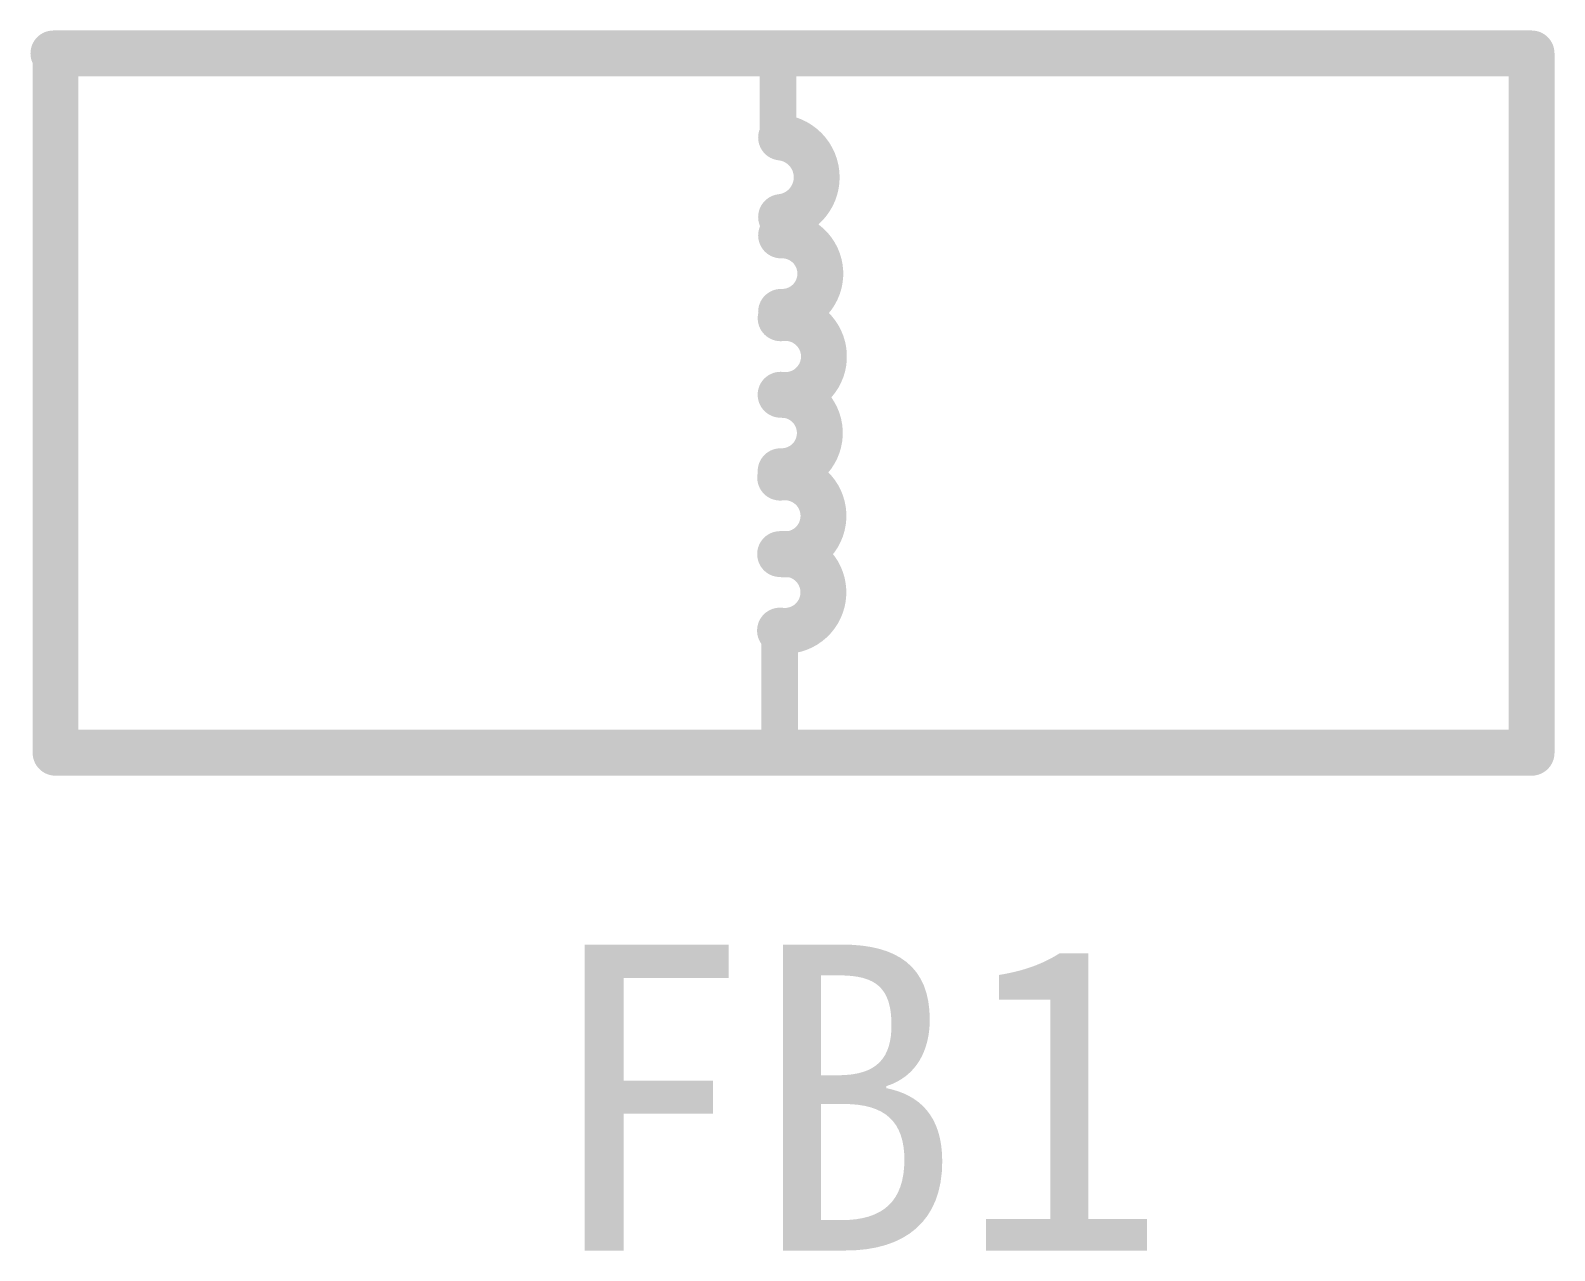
# Model space of a CAD drawing. Extents: x 780 to 1278, y 406 to 602.
# Drawn here: x 911.332 to 916.315, y 471.522 to 475.51 of the extents above; entities that cross this region are included whole.
import ezdxf

# ---------------------------------------------------------------- set-up
doc = ezdxf.new("R2010")
doc.units = 0
doc.header["$MEASUREMENT"] = 0
doc.layers.get('0').update_dxf_attribs({"linetype": 'CONTINUOUS'})
doc.layers.add('BOTTOMOVERLAY', color=7, linetype='CONTINUOUS')
doc.styles.get("Standard").update_dxf_attribs({"font": ''})
doc.styles.get('Standard').set_extended_font_data('SimSun')

# ---------------------------------------------------------------- blocks, each defined once
blk = doc.blocks.new('0805L_B_15')
at = {"layer": 'BOTTOMOVERLAY'}
for points, const_width in [([(-2.413, 1.143), (-2.413, -1.143)], 0.15), ([(2.413, 1.143), (-2.413, 1.143)], 0.15), ([(-0.0451, 1.143), (-0.0451, 0.7436)], 0.12), ([(2.413, 1.143), (2.413, -1.143)], 0.15), ([(-0.0508, -0.8682), (-0.0508, -1.143)], 0.12), ([(2.413, -1.143), (-2.42, -1.143)], 0.15)]:
    blk.add_lwpolyline(points, dxfattribs=dict(at, const_width=const_width))
for points, const_width in [([(-2.4505, 1.143, 1), (-2.3755, 1.143, 1)], 0.075), ([(-2.4505, 1.143, 1), (-2.3755, 1.143, 1)], 0.075), ([(-0.0751, 1.143, 1), (-0.0151, 1.143, 1)], 0.06), ([(2.3755, 1.143, 1), (2.4505, 1.143, 1)], 0.075), ([(2.3755, 1.143, 1), (2.4505, 1.143, 1)], 0.075), ([(-0.0818, 0.7436, 1), (-0.0068, 0.7436, 1)], 0.075), ([(-0.0751, 0.7436, 1), (-0.0151, 0.7436, 1)], 0.06), ([(-0.0815, 0.4936, 1), (-0.0065, 0.4936, 1)], 0.075), ([(-0.0815, 0.4936, 1), (-0.0065, 0.4936, 1)], 0.075), ([(-0.0813, 0.2436, 1), (-0.0063, 0.2436, 1)], 0.075), ([(-0.0799, 0.2227, 1), (-0.0049, 0.2227, 1)], 0.075), ([(-0.0799, -0.0273, 1), (-0.0049, -0.0273, 1)], 0.075), ([(-0.0799, -0.0273, 1), (-0.0049, -0.0273, 1)], 0.075), ([(-0.0797, -0.2773, 1), (-0.0047, -0.2773, 1)], 0.075), ([(-0.0783, -0.2982, 1), (-0.0033, -0.2982, 1)], 0.075), ([(-0.0783, -0.5482, 1), (-0.0033, -0.5482, 1)], 0.075), ([(-0.0783, -0.6082, 1), (-0.0033, -0.6082, 1)], 0.075), ([(-0.0783, -0.8682, 1), (-0.0033, -0.8682, 1)], 0.075), ([(-0.0808, -0.8682, 1), (-0.0208, -0.8682, 1)], 0.06), ([(-2.4575, -1.143, 1), (-2.3825, -1.143, 1)], 0.075), ([(-2.4505, -1.143, 1), (-2.3755, -1.143, 1)], 0.075), ([(-0.0808, -1.143, 1), (-0.0208, -1.143, 1)], 0.06), ([(2.3755, -1.143, 1), (2.4505, -1.143, 1)], 0.075), ([(2.3755, -1.143, 1), (2.4505, -1.143, 1)], 0.075)]:
    blk.add_lwpolyline(points, format="xyb", close=True, dxfattribs=dict(at, const_width=const_width))
at = {"layer": 'BOTTOMOVERLAY', "const_width": 0.15}
for points in [[(-0.0443, 0.7436, -1.13328), (-0.044, 0.4936)], [(-0.044, 0.4936, -1.13328), (-0.0438, 0.2436)], [(-0.0424, 0.2227, -1.026529), (-0.0424, -0.0273)], [(-0.0424, -0.0273, -1.13328), (-0.0422, -0.2773)], [(-0.0408, -0.2982, -1.026529), (-0.0408, -0.5482)], [(-0.0408, -0.6082, -0.895675), (-0.0408, -0.8682)]]:
    blk.add_lwpolyline(points, format="xyb", dxfattribs=at)

msp = doc.modelspace()

# ---------------------------------------------------------------- block references
at = {"xscale": -1, "rotation": 180}
msp.add_blockref('0805L_B_15', (913.8268, 474.2922), dxfattribs=at)

# ---------------------------------------------------------------- texts
at = {"layer": 'BOTTOMOVERLAY'}
msp.add_text('FB1', height=1, dxfattribs=at).set_placement((913.0068, 471.5222))

doc.saveas('drawing.dxf')
